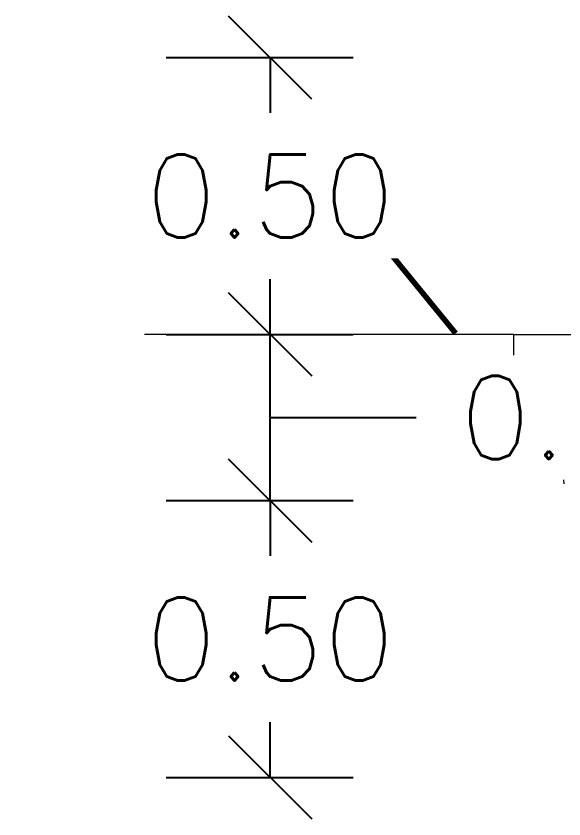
# Model space of a CAD drawing. Header units: metres. Extents: x -25 to 234, y -25 to 53.
# Drawn here: x 101.094 to 102.083, y 47.571 to 49.021 of the extents above; entities that cross this region are included whole.
import ezdxf

# ---------------------------------------------------------------- set-up
doc = ezdxf.new("R2010")
doc.units = ezdxf.units.M
doc.header["$LTSCALE"] = 0.1
doc.header["$MEASUREMENT"] = 0
doc.header["$PDMODE"] = 66
doc.linetypes.add('CONTINUA', pattern=[0])
for name, color, linetype in [('001-DIMTEXTO', 4, 'Continuous'), ('DIMENSIONES', 7, 'Continuous'), ('DIMTEXTO', 4, 'Continuous')]:
    doc.layers.add(name, color=color, linetype=linetype)
for name, color, linetype, lineweight in [('A-WALL', 7, 'Continuous', 5), ('piscina', 131, 'Continuous', 0), ('piso', 253, 'Continuous', 0)]:
    doc.layers.add(name, color=color, linetype=linetype, lineweight=lineweight)
doc.styles.add('SMPLEX', font='simplex.shx')
doc.dimstyles.new('DIM-75', dxfattribs={"dimscale": 0.75, "dimtxt": 0.2, "dimasz": 0.2, "dimexe": 0.2, "dimexo": 0.2, "dimgap": 0.1, "dimtad": 0, "dimtih": 1, "dimtoh": 1, "dimzin": 0, "dimdsep": 46, "dimtxsty": 'SMPLEX', "dimblk1": 'OBLIQUE', "dimblk2": 'OBLIQUE', "dimsah": 1, "dimcen": 0.2, "dimclrd": 4, "dimclre": 4, "dimclrt": 4, "dimadec": 0, "dimazin": 0, "dimtfac": 1, "dimtmove": 1, "dimatfit": 3, "dimldrblk": 'OPEN30', "dimfxl": 0.25, "dimfxlon": 1, "dimtfill": 1, "dimtolj": 1, "dimtzin": 0, "dimarcsym": 0})

# ---------------------------------------------------------------- blocks, each defined once
blk = doc.blocks.new('PL MUEBLES 1N NASAS 09')
at = {"layer": 'A-WALL', "color": 4}
for p, q in [((56.2922, 52.9481), (57.4824, 52.9481)), ((56.2927, 52.7481), (56.2927, 52.9481)), ((56.3131, 52.7481), (56.2928, 52.7481))]:
    blk.add_line(p, q, dxfattribs=at)
blk.add_arc((56.3131, 52.6781), 0.07, 360, 90, dxfattribs=at)
at = {"layer": 'piscina', "color": 4, "extrusion": (0, 0, -1), "const_width": 0.01}
blk.add_lwpolyline([(-55.9088, 53.2912), (-56.1875, 52.95)], dxfattribs=at)
at = {"layer": 'piso', "color": 4}
blk.add_line((56.2922, 52.9481), (55.6258, 52.9481), dxfattribs=at)
blk = doc.blocks.new('_Oblique')
at = {"color": 0, "linetype": 'ByBlock', "lineweight": -2}
blk.add_line((-0.5, -0.5), (0.5, 0.5), dxfattribs=at)
blk = doc.blocks.new('*D918')
at = {"layer": 'Defpoints', "color": 0, "linetype": 'CONTINUA', "transparency": 16777216}
for p in [(108.0114, -2.0059), (108.9713, -2.0059), (108.5128, -2.3059)]:
    blk.add_point(p, dxfattribs=at)
at = {"layer": 'DIMENSIONES', "color": 4, "linetype": 'CONTINUA', "lineweight": -2, "transparency": 16777216}
for p, q in [((108.7838, -2.0059), (109.1213, -2.0059)), ((108.9713, -2.3059), (108.9713, -2.0059)), ((108.9713, -2.1559), (109.0849, -2.1559)), ((109.0849, -2.1559), (109.2349, -2.1559)), ((108.7838, -2.3059), (109.1213, -2.3059))]:
    blk.add_line(p, q, dxfattribs=at)
at = {"layer": 'DIMENSIONES', "color": 4, "linetype": 'CONTINUA', "lineweight": -2, "transparency": 16777216, "xscale": 0.15, "yscale": 0.15, "zscale": 0.15}
for p, rotation in [((108.9713, -2.0059), 90), ((108.9713, -2.3059), 270)]:
    blk.add_blockref('_Oblique', p, dxfattribs=dict(at, rotation=rotation))
at = {"layer": 'DIMENSIONES', "color": 4, "linetype": 'CONTINUA', "transparency": 16777216, "insert": (109.5385, -2.1559), "char_height": 0.15, "attachment_point": 5, "style": 'SMPLEX', "bg_fill": 3, "box_fill_scale": 1.25, "bg_fill_color": 256, "bg_fill_true_color": 13158600, "bg_fill_transparency": 0}
blk.add_mtext('\\A1;0.30', dxfattribs=at)
blk = doc.blocks.new('_Open30')
at = {"layer": 'DIMTEXTO', "color": 0, "lineweight": -2}
for p, q in [((-1, 0.2679), (0, 0)), ((0, 0), (-1, -0.2679)), ((0, 0), (-1, 0))]:
    blk.add_line(p, q, dxfattribs=at)
blk = doc.blocks.new('*D920')
at = {"layer": 'Defpoints', "color": 0, "linetype": 'CONTINUA', "transparency": 16777216}
for p in [(108.5128, -2.3059), (108.5128, -2.8059), (108.9713, -2.8059)]:
    blk.add_point(p, dxfattribs=at)
at = {"layer": 'DIMENSIONES', "color": 4, "linetype": 'CONTINUA', "lineweight": -2, "transparency": 16777216}
for p, q in [((108.7838, -2.3059), (109.1213, -2.3059)), ((108.9713, -2.3059), (108.9713, -2.4059)), ((108.9713, -2.8059), (108.9713, -2.7059)), ((108.7838, -2.8059), (109.1213, -2.8059))]:
    blk.add_line(p, q, dxfattribs=at)
at = {"layer": 'DIMENSIONES', "color": 4, "linetype": 'CONTINUA', "lineweight": -2, "transparency": 16777216, "xscale": 0.15, "yscale": 0.15, "zscale": 0.15}
for p, rotation in [((108.9713, -2.3059), 90), ((108.9713, -2.8059), 270)]:
    blk.add_blockref('_Oblique', p, dxfattribs=dict(at, rotation=rotation))
at = {"layer": 'DIMENSIONES', "color": 4, "linetype": 'CONTINUA', "transparency": 16777216, "insert": (108.9713, -2.5559), "char_height": 0.15, "attachment_point": 5, "style": 'SMPLEX', "bg_fill": 3, "box_fill_scale": 1.25, "bg_fill_color": 256, "bg_fill_true_color": 13158600, "bg_fill_transparency": 0}
blk.add_mtext('\\A1;0.50', dxfattribs=at)
blk = doc.blocks.new('*D924')
at = {"layer": 'Defpoints', "color": 0, "linetype": 'CONTINUA', "transparency": 16777216}
for p in [(108.0114, -1.5059), (108.9713, -1.5059), (108.0114, -2.0059)]:
    blk.add_point(p, dxfattribs=at)
at = {"layer": 'DIMENSIONES', "color": 4, "linetype": 'CONTINUA', "lineweight": -2, "transparency": 16777216}
for p, q in [((108.7838, -1.5059), (109.1213, -1.5059)), ((108.9713, -1.5059), (108.9713, -1.6059)), ((108.9713, -2.0059), (108.9713, -1.9059)), ((108.7838, -2.0059), (109.1213, -2.0059))]:
    blk.add_line(p, q, dxfattribs=at)
at = {"layer": 'DIMENSIONES', "color": 4, "linetype": 'CONTINUA', "lineweight": -2, "transparency": 16777216, "xscale": 0.15, "yscale": 0.15, "zscale": 0.15}
for p, rotation in [((108.9713, -1.5059), 90), ((108.9713, -2.0059), 270)]:
    blk.add_blockref('_Oblique', p, dxfattribs=dict(at, rotation=rotation))
at = {"layer": 'DIMENSIONES', "color": 4, "linetype": 'CONTINUA', "transparency": 16777216, "insert": (108.9713, -1.7559), "char_height": 0.15, "attachment_point": 5, "style": 'SMPLEX', "bg_fill": 3, "box_fill_scale": 1.25, "bg_fill_color": 256, "bg_fill_true_color": 13158600, "bg_fill_transparency": 0}
blk.add_mtext('\\A1;0.50', dxfattribs=at)
blk = doc.blocks.new('A$C49d8b0bc')
at = {"layer": 'DIMENSIONES', "linetype": 'CONTINUA'}
dim = blk.add_linear_dim(base=(19.5062, 21.9365), p1=(19.0477, 21.6365), p2=(18.5463, 21.9365), angle=90, dimstyle='DIM-75', dxfattribs=at)
dim.commit()
dim.dimension.update_dxf_attribs({"geometry": '*D918', "text_midpoint": (19.8448, 21.7865), "dimtype": 128, "insert": (-89.4651, 23.9423)})
for base, p1, p2, picture, middle in [((19.5062, 22.4365), (18.5463, 21.9365), (18.5463, 22.4365), '*D924', (19.5062, 22.1865)), ((19.5062, 21.1365), (19.0477, 21.6365), (19.0477, 21.1365), '*D920', (19.5062, 21.3865))]:
    dim = blk.add_linear_dim(base=base, p1=p1, p2=p2, angle=90, dimstyle='DIM-75', dxfattribs=at)
    dim.commit()
    dim.dimension.update_dxf_attribs({"geometry": picture, "text_midpoint": middle, "insert": (-89.4651, 23.9423)})

msp = doc.modelspace()

# ---------------------------------------------------------------- block references
msp.add_blockref('PL MUEBLES 1N NASAS 09', (45.6997, -4.5024))

# ---------------------------------------------------------------- next in the draw order: block references
at = {"layer": '001-DIMTEXTO', "linetype": 'CONTINUA'}
msp.add_blockref('A$C49d8b0bc', (82.0462, 26.5092), dxfattribs=at)

doc.saveas('drawing.dxf')
